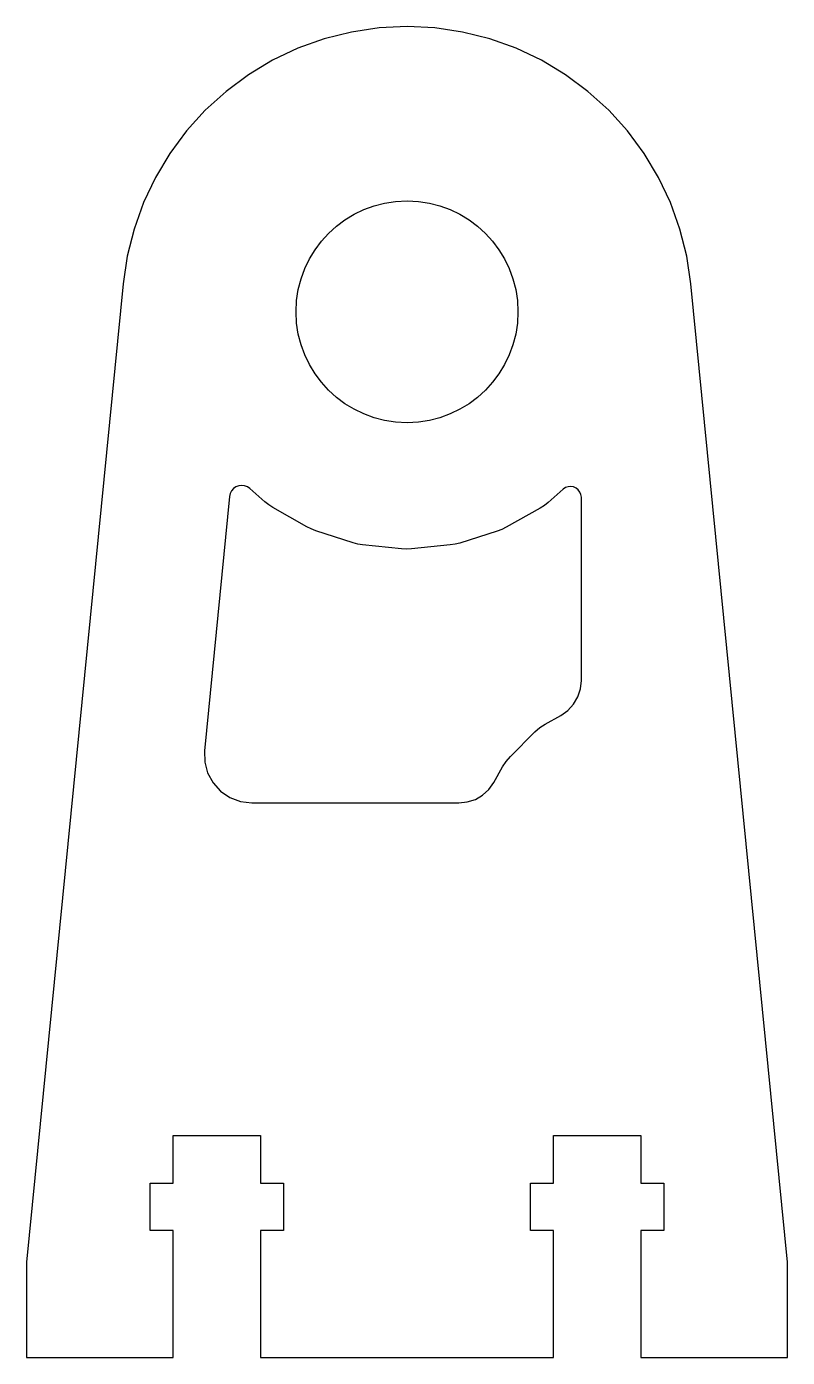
# Model space of a CAD drawing. Header units: millimetres. Extents: x 0 to 48, y 0 to 84.
import ezdxf

# ---------------------------------------------------------------- set-up
doc = ezdxf.new("R2010")
doc.units = ezdxf.units.MM
doc.layers.add('CUT', color=7, linetype='Continuous')

msp = doc.modelspace()

# ---------------------------------------------------------------- linework, layer by layer
at = {"layer": 'CUT'}
for points in [[(0, 0), (9.25, 0), (9.25, 8), (7.8, 8), (7.8, 11), (9.25, 11), (9.25, 14), (14.75, 14), (14.75, 11), (16.2, 11), (16.2, 8), (14.75, 8), (14.75, 0), (33.25, 0), (33.25, 8), (31.8, 8), (31.8, 11), (33.25, 11), (33.25, 14), (38.75, 14), (38.75, 11), (40.2, 11), (40.2, 8), (38.75, 8), (38.75, 0), (48, 0), (48, 6), (41.913, 67.764), (41.654, 69.512), (41.225, 71.225), (40.63, 72.888), (39.875, 74.485), (38.966, 76), (37.914, 77.419), (36.728, 78.728), (35.419, 79.914), (34, 80.966), (32.485, 81.875), (30.888, 82.63), (29.225, 83.225), (27.512, 83.654), (25.764, 83.913), (24, 84), (22.236, 83.913), (20.488, 83.654), (18.775, 83.225), (17.112, 82.63), (15.515, 81.875), (14, 80.966), (12.581, 79.914), (11.272, 78.728), (10.086, 77.419), (9.034, 76), (8.125, 74.485), (7.37, 72.888), (6.775, 71.225), (6.346, 69.512), (6.087, 67.764), (0, 6)], [(14.085, 54.85), (13.93, 54.957), (13.754, 55.023), (13.567, 55.045), (13.38, 55.02), (13.205, 54.952), (13.051, 54.842), (12.929, 54.699), (12.844, 54.531), (12.803, 54.347), (11.221, 38.294), (11.236, 37.581), (11.419, 36.891), (11.76, 36.264), (12.239, 35.735), (12.83, 35.335), (13.498, 35.085), (14.207, 35), (27.273, 35), (27.804, 35.057), (28.312, 35.224), (28.773, 35.494), (29.167, 35.856), (29.476, 36.292), (30.025, 37.274), (30.25, 37.619), (30.522, 37.931), (32.069, 39.478), (32.381, 39.75), (32.726, 39.975), (33.708, 40.524), (34.144, 40.833), (34.506, 41.227), (34.776, 41.688), (34.943, 42.196), (35, 42.727), (35, 54.288), (34.978, 54.46), (34.913, 54.622), (34.81, 54.762), (34.674, 54.872), (34.515, 54.943), (34.344, 54.973), (34.17, 54.959), (34.006, 54.901), (33.862, 54.803), (32.91, 53.969), (32.667, 53.777), (32.406, 53.611), (30.256, 52.398), (29.979, 52.26), (29.689, 52.152), (27.335, 51.405), (27.036, 51.327), (26.73, 51.28), (24.274, 51.031), (23.964, 51.016), (23.655, 51.033), (21.2, 51.293), (20.894, 51.341), (20.595, 51.421), (18.246, 52.179), (17.956, 52.289), (17.68, 52.428), (15.535, 53.652), (15.275, 53.818), (15.033, 54.011)]]:
    msp.add_lwpolyline(points, close=True, dxfattribs=at)
msp.add_circle((24, 66), 7, dxfattribs=at)

doc.saveas('drawing.dxf')
